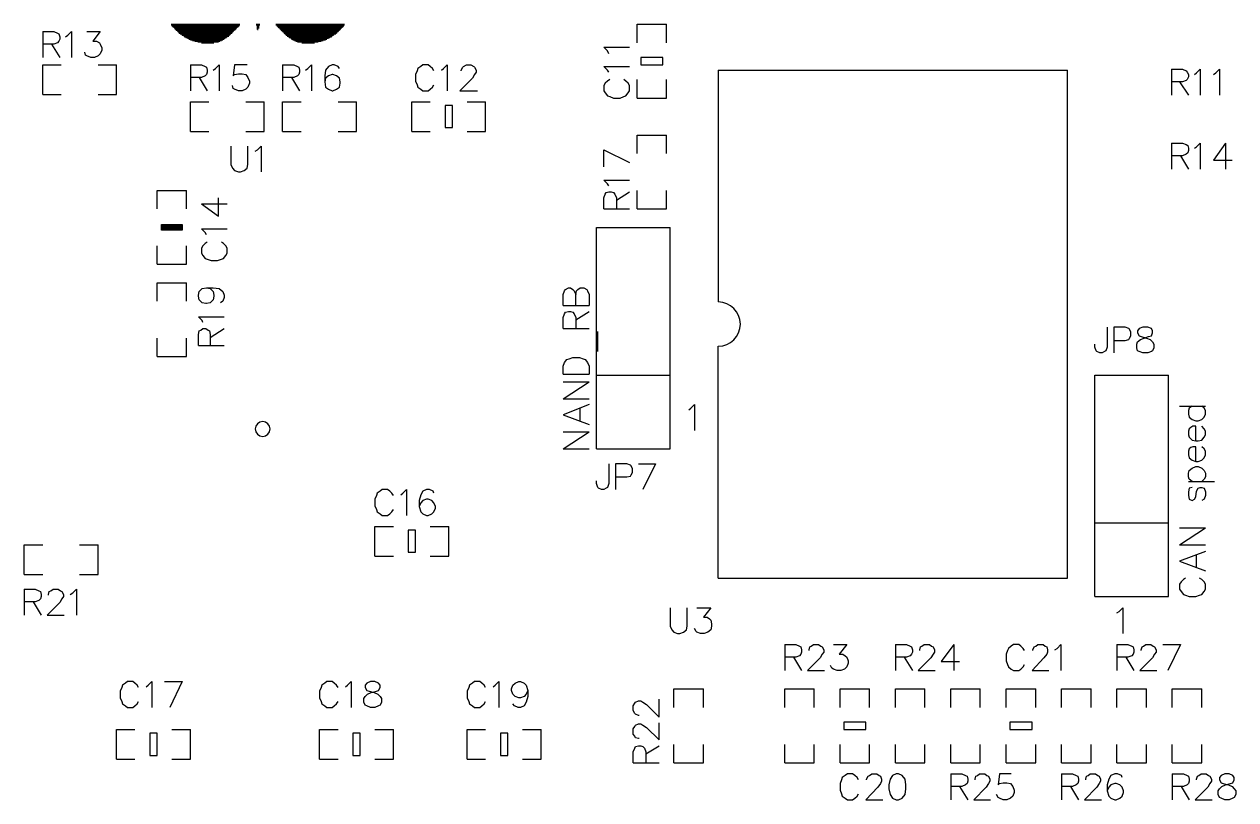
# Model space of a CAD drawing. Extents: x -0.24 to 4.91, y -0.23 to 6.58.
# Drawn here: x 1.5 to 3.141, y 4.475 to 5.525 of the extents above; entities that cross this region are included whole.
import ezdxf

# ---------------------------------------------------------------- set-up
doc = ezdxf.new("R2010")
doc.units = 0
doc.layers.get('0').update_dxf_attribs({"linetype": 'CONTINUOUS'})
doc.layers.add('mb672d', color=1, linetype='CONTINUOUS')

# ---------------------------------------------------------------- blocks, each defined once
blk = doc.blocks.new('D99')
blk.add_lwpolyline([(-0.005, -0.015), (0.005, -0.015), (0.005, 0.015), (-0.005, 0.015)], close=True)
blk = doc.blocks.new('D100')
blk.add_lwpolyline([(-0.015, -0.005), (0.015, -0.005), (0.015, 0.005), (-0.015, 0.005)], close=True)

msp = doc.modelspace()

# ---------------------------------------------------------------- linework, layer by layer
at = {"layer": 'mb672d', "color": 5}
for points in [[(1.525, 5.515), (1.525, 5.48)], [(1.525, 5.515), (1.54, 5.515), (1.545, 5.513), (1.547, 5.512), (1.548, 5.508), (1.548, 5.505), (1.547, 5.502), (1.545, 5.5), (1.54, 5.498), (1.525, 5.498)], [(1.556, 5.508), (1.559, 5.51), (1.564, 5.515), (1.564, 5.48)], [(1.585, 5.515), (1.603, 5.515), (1.593, 5.502), (1.598, 5.502), (1.602, 5.5), (1.603, 5.498), (1.605, 5.493), (1.605, 5.49), (1.603, 5.485), (1.6, 5.482), (1.595, 5.48), (1.59, 5.48), (1.585, 5.482), (1.583, 5.483), (1.582, 5.487)], [(1.699, 5.525), (1.792, 5.525)], [(1.699, 5.524), (1.792, 5.524)], [(1.7, 5.523), (1.791, 5.523)], [(1.701, 5.522), (1.79, 5.522)], [(1.702, 5.521), (1.789, 5.521)], [(1.703, 5.52), (1.788, 5.52)], [(1.704, 5.519), (1.787, 5.519)], [(1.705, 5.518), (1.786, 5.518)], [(1.706, 5.517), (1.785, 5.517)], [(1.707, 5.516), (1.784, 5.516)], [(1.708, 5.515), (1.783, 5.515)], [(1.709, 5.514), (1.782, 5.514)], [(1.814, 5.525), (1.819, 5.525)], [(1.814, 5.524), (1.819, 5.524)], [(1.815, 5.523), (1.818, 5.523)], [(1.815, 5.522), (1.818, 5.522)], [(1.815, 5.521), (1.818, 5.521)], [(1.815, 5.52), (1.818, 5.52)], [(1.815, 5.519), (1.817, 5.519)], [(1.816, 5.518), (1.817, 5.518)], [(1.841, 5.525), (1.934, 5.525)], [(1.841, 5.524), (1.934, 5.524)], [(1.842, 5.523), (1.933, 5.523)], [(1.843, 5.522), (1.932, 5.522)], [(1.844, 5.521), (1.931, 5.521)], [(1.845, 5.52), (1.93, 5.52)], [(1.846, 5.519), (1.929, 5.519)], [(1.847, 5.518), (1.928, 5.518)], [(1.848, 5.517), (1.927, 5.517)], [(1.849, 5.516), (1.926, 5.516)], [(1.85, 5.515), (1.925, 5.515)], [(1.851, 5.514), (1.924, 5.514)], [(2.33, 5.525), (2.37, 5.525)], [(2.33, 5.5), (2.33, 5.525)], [(2.37, 5.5), (2.37, 5.525)], [(1.537, 5.498), (1.548, 5.48)], [(1.71, 5.513), (1.781, 5.513)], [(1.711, 5.512), (1.78, 5.512)], [(1.713, 5.511), (1.779, 5.511)], [(1.714, 5.51), (1.778, 5.51)], [(1.716, 5.509), (1.777, 5.509)], [(1.717, 5.508), (1.775, 5.508)], [(1.719, 5.507), (1.774, 5.507)], [(1.721, 5.506), (1.772, 5.506)], [(1.723, 5.505), (1.771, 5.505)], [(1.725, 5.504), (1.769, 5.504)], [(1.728, 5.503), (1.767, 5.503)], [(1.731, 5.502), (1.765, 5.502)], [(1.735, 5.501), (1.763, 5.501)], [(1.74, 5.5), (1.757, 5.5)], [(1.852, 5.513), (1.923, 5.513)], [(1.853, 5.512), (1.922, 5.512)], [(1.854, 5.511), (1.92, 5.511)], [(1.855, 5.51), (1.919, 5.51)], [(1.856, 5.509), (1.917, 5.509)], [(1.858, 5.508), (1.916, 5.508)], [(1.859, 5.507), (1.914, 5.507)], [(1.861, 5.506), (1.912, 5.506)], [(1.862, 5.505), (1.91, 5.505)], [(1.864, 5.504), (1.908, 5.504)], [(1.866, 5.503), (1.905, 5.503)], [(1.868, 5.502), (1.902, 5.502)], [(1.87, 5.501), (1.898, 5.501)], [(1.876, 5.5), (1.893, 5.5)], [(2.292, 5.485), (2.29, 5.489), (2.285, 5.494), (2.32, 5.494)], [(1.525, 5.43), (1.525, 5.47), (1.55, 5.47)], [(1.6, 5.47), (1.625, 5.47)], [(1.625, 5.43), (1.625, 5.47)], [(1.725, 5.47), (1.725, 5.435)], [(1.725, 5.47), (1.74, 5.47), (1.745, 5.468), (1.747, 5.467), (1.748, 5.463), (1.748, 5.46), (1.747, 5.457), (1.745, 5.455), (1.74, 5.453), (1.725, 5.453)], [(1.756, 5.463), (1.759, 5.465), (1.764, 5.47), (1.764, 5.435)], [(1.802, 5.47), (1.785, 5.47), (1.783, 5.455), (1.785, 5.457), (1.79, 5.458), (1.795, 5.458), (1.8, 5.457), (1.803, 5.453), (1.805, 5.448), (1.805, 5.445), (1.803, 5.44), (1.8, 5.437), (1.795, 5.435), (1.79, 5.435), (1.785, 5.437), (1.783, 5.438), (1.782, 5.442)], [(1.85, 5.47), (1.85, 5.435)], [(1.85, 5.47), (1.865, 5.47), (1.87, 5.468), (1.872, 5.467), (1.873, 5.463), (1.873, 5.46), (1.872, 5.457), (1.87, 5.455), (1.865, 5.453), (1.85, 5.453)], [(1.881, 5.463), (1.884, 5.465), (1.889, 5.47), (1.889, 5.435)], [(1.927, 5.465), (1.925, 5.468), (1.92, 5.47), (1.917, 5.47), (1.912, 5.468), (1.908, 5.463), (1.907, 5.455), (1.907, 5.447), (1.908, 5.44), (1.912, 5.437), (1.917, 5.435), (1.918, 5.435), (1.923, 5.437), (1.927, 5.44), (1.928, 5.445), (1.928, 5.447), (1.927, 5.452), (1.923, 5.455), (1.918, 5.457), (1.917, 5.457), (1.912, 5.455), (1.908, 5.452), (1.907, 5.447)], [(2.055, 5.462), (2.053, 5.465), (2.05, 5.468), (2.047, 5.47), (2.04, 5.47), (2.037, 5.468), (2.033, 5.465), (2.032, 5.462), (2.03, 5.457), (2.03, 5.448), (2.032, 5.443), (2.033, 5.44), (2.037, 5.437), (2.04, 5.435), (2.047, 5.435), (2.05, 5.437), (2.053, 5.44), (2.055, 5.443)], [(2.065, 5.463), (2.068, 5.465), (2.073, 5.47), (2.073, 5.435)], [(2.092, 5.462), (2.092, 5.463), (2.094, 5.467), (2.095, 5.468), (2.099, 5.47), (2.105, 5.47), (2.109, 5.468), (2.11, 5.467), (2.112, 5.463), (2.112, 5.46), (2.11, 5.457), (2.107, 5.452), (2.09, 5.435), (2.114, 5.435)], [(2.292, 5.46), (2.29, 5.463), (2.285, 5.468), (2.32, 5.468)], [(1.737, 5.453), (1.748, 5.435)], [(1.862, 5.453), (1.873, 5.435)], [(2.293, 5.45), (2.29, 5.448), (2.287, 5.445), (2.285, 5.442), (2.285, 5.435), (2.287, 5.432), (2.29, 5.428), (2.293, 5.427), (2.298, 5.425), (2.307, 5.425), (2.312, 5.427), (2.315, 5.428), (2.318, 5.432), (2.32, 5.435), (2.32, 5.442), (2.318, 5.445), (2.315, 5.448), (2.312, 5.45)], [(2.33, 5.425), (2.33, 5.45)], [(2.33, 5.425), (2.37, 5.425), (2.37, 5.45)], [(2.44, 5.463), (2.44, 5.149)], [(2.44, 5.463), (2.913, 5.463)], [(2.913, 4.775), (2.913, 5.463)], [(3.054, 5.464), (3.054, 5.429)], [(3.054, 5.464), (3.069, 5.464), (3.074, 5.462), (3.075, 5.46), (3.077, 5.457), (3.077, 5.454), (3.075, 5.45), (3.074, 5.449), (3.069, 5.447), (3.054, 5.447)], [(3.085, 5.457), (3.088, 5.459), (3.093, 5.464), (3.093, 5.429)], [(3.111, 5.457), (3.114, 5.459), (3.119, 5.464), (3.119, 5.429)], [(3.065, 5.447), (3.077, 5.429)], [(1.525, 5.43), (1.55, 5.43)], [(1.6, 5.43), (1.625, 5.43)], [(1.725, 5.38), (1.725, 5.42), (1.75, 5.42)], [(1.8, 5.42), (1.825, 5.42)], [(1.825, 5.38), (1.825, 5.42)], [(1.85, 5.42), (1.875, 5.42)], [(1.85, 5.38), (1.85, 5.42)], [(1.925, 5.38), (1.95, 5.38), (1.95, 5.42)], [(1.925, 5.42), (1.95, 5.42)], [(2.025, 5.38), (2.025, 5.42), (2.05, 5.42)], [(2.1, 5.42), (2.125, 5.42)], [(2.125, 5.38), (2.125, 5.42)], [(1.725, 5.38), (1.75, 5.38)], [(1.8, 5.38), (1.825, 5.38)], [(1.85, 5.38), (1.875, 5.38)], [(2.025, 5.38), (2.05, 5.38)], [(2.1, 5.38), (2.125, 5.38)], [(2.33, 5.375), (2.37, 5.375)], [(2.33, 5.35), (2.33, 5.375)], [(2.37, 5.35), (2.37, 5.375)], [(1.78, 5.36), (1.78, 5.335), (1.782, 5.33), (1.785, 5.327), (1.79, 5.325), (1.793, 5.325), (1.798, 5.327), (1.802, 5.33), (1.803, 5.335), (1.803, 5.36)], [(1.813, 5.353), (1.816, 5.355), (1.821, 5.36), (1.821, 5.325)], [(2.285, 5.355), (2.32, 5.338)], [(2.285, 5.332), (2.285, 5.355)], [(3.054, 5.364), (3.054, 5.329)], [(3.054, 5.364), (3.069, 5.364), (3.074, 5.362), (3.076, 5.361), (3.077, 5.357), (3.077, 5.354), (3.076, 5.351), (3.074, 5.349), (3.069, 5.347), (3.054, 5.347)], [(3.085, 5.357), (3.088, 5.359), (3.093, 5.364), (3.093, 5.329)], [(3.127, 5.364), (3.111, 5.341), (3.136, 5.341)], [(3.127, 5.364), (3.127, 5.329)], [(3.066, 5.347), (3.077, 5.329)], [(2.292, 5.306), (2.29, 5.309), (2.285, 5.314), (2.32, 5.314)], [(1.68, 5.3), (1.72, 5.3)], [(1.68, 5.275), (1.68, 5.3)], [(1.72, 5.275), (1.72, 5.3)], [(1.74, 5.282), (1.763, 5.265), (1.763, 5.29)], [(2.285, 5.275), (2.285, 5.29), (2.287, 5.295), (2.288, 5.297), (2.292, 5.298), (2.295, 5.298), (2.298, 5.297), (2.3, 5.295), (2.302, 5.29), (2.302, 5.275)], [(2.302, 5.287), (2.32, 5.298)], [(2.33, 5.275), (2.33, 5.3)], [(2.33, 5.275), (2.37, 5.275), (2.37, 5.3)], [(1.74, 5.282), (1.775, 5.282)], [(2.285, 5.275), (2.32, 5.275)], [(1.686, 5.246), (1.686, 5.254), (1.714, 5.254), (1.714, 5.246), (1.686, 5.246)], [(1.686, 5.246), (1.686, 5.254), (1.714, 5.254), (1.714, 5.246), (1.686, 5.246)], [(1.687, 5.247), (1.687, 5.253), (1.713, 5.253), (1.713, 5.247), (1.687, 5.247)], [(1.688, 5.248), (1.688, 5.252), (1.712, 5.252), (1.712, 5.248), (1.688, 5.248)], [(1.689, 5.249), (1.689, 5.251), (1.711, 5.251), (1.711, 5.249), (1.689, 5.249)], [(1.69, 5.25), (1.69, 5.25), (1.71, 5.25), (1.71, 5.25), (1.69, 5.25)], [(1.691, 5.249), (1.709, 5.251)], [(1.747, 5.24), (1.745, 5.243), (1.74, 5.248), (1.775, 5.248)], [(2.275, 4.95), (2.275, 5.25), (2.375, 5.25)], [(2.375, 4.95), (2.375, 5.25)], [(1.68, 5.2), (1.68, 5.225)], [(1.68, 5.2), (1.72, 5.2), (1.72, 5.225)], [(1.748, 5.23), (1.745, 5.228), (1.742, 5.225), (1.74, 5.222), (1.74, 5.215), (1.742, 5.212), (1.745, 5.208), (1.748, 5.207), (1.753, 5.205), (1.762, 5.205), (1.767, 5.207), (1.77, 5.208), (1.773, 5.212), (1.775, 5.215), (1.775, 5.222), (1.773, 5.225), (1.77, 5.228), (1.767, 5.23)], [(1.68, 5.15), (1.68, 5.175), (1.72, 5.175)], [(1.72, 5.15), (1.72, 5.175)], [(1.747, 5.168), (1.752, 5.167), (1.756, 5.163), (1.757, 5.158), (1.757, 5.157), (1.756, 5.152), (1.752, 5.148), (1.747, 5.147), (1.746, 5.147), (1.741, 5.148), (1.737, 5.152), (1.736, 5.157), (1.736, 5.158), (1.737, 5.163), (1.741, 5.167), (1.747, 5.168), (1.756, 5.168), (1.764, 5.167), (1.769, 5.163), (1.771, 5.158), (1.771, 5.155), (1.769, 5.15), (1.766, 5.148)], [(2.23, 5.144), (2.23, 5.159), (2.232, 5.164), (2.233, 5.166), (2.237, 5.168), (2.24, 5.168), (2.243, 5.166), (2.245, 5.164), (2.247, 5.159)], [(2.247, 5.144), (2.247, 5.159), (2.248, 5.164), (2.25, 5.166), (2.253, 5.168), (2.258, 5.168), (2.262, 5.166), (2.263, 5.164), (2.265, 5.159), (2.265, 5.144)], [(2.23, 5.144), (2.265, 5.144)], [(1.742, 5.121), (1.741, 5.124), (1.736, 5.129), (1.771, 5.129)], [(2.23, 5.113), (2.23, 5.128), (2.232, 5.133), (2.233, 5.135), (2.237, 5.136), (2.24, 5.136), (2.243, 5.135), (2.245, 5.133), (2.247, 5.128), (2.247, 5.113)], [(2.247, 5.125), (2.265, 5.136)], [(1.736, 5.09), (1.736, 5.105), (1.737, 5.11), (1.739, 5.111), (1.742, 5.113), (1.746, 5.113), (1.749, 5.111), (1.751, 5.11), (1.752, 5.105), (1.752, 5.09)], [(1.752, 5.101), (1.771, 5.113)], [(2.23, 5.113), (2.265, 5.113)], [(2.277, 5.082), (2.277, 5.109)], [(2.967, 5.115), (2.967, 5.088), (2.965, 5.083), (2.963, 5.082), (2.96, 5.08), (2.957, 5.08), (2.953, 5.082), (2.952, 5.083), (2.95, 5.088), (2.95, 5.092)], [(2.976, 5.097), (2.991, 5.097), (2.996, 5.098), (2.997, 5.1), (2.999, 5.103), (2.999, 5.108), (2.997, 5.112), (2.996, 5.113), (2.991, 5.115), (2.976, 5.115), (2.976, 5.08)], [(3.015, 5.115), (3.01, 5.113), (3.008, 5.11), (3.008, 5.107), (3.01, 5.103), (3.013, 5.102), (3.02, 5.1), (3.025, 5.098), (3.028, 5.095), (3.03, 5.092), (3.03, 5.087), (3.028, 5.083), (3.027, 5.082), (3.022, 5.08), (3.015, 5.08), (3.01, 5.082), (3.008, 5.083), (3.007, 5.087), (3.007, 5.092), (3.008, 5.095), (3.012, 5.098), (3.017, 5.1), (3.023, 5.102), (3.027, 5.103), (3.028, 5.107), (3.028, 5.11), (3.027, 5.113), (3.022, 5.115), (3.015, 5.115)], [(1.68, 5.075), (1.68, 5.1)], [(1.72, 5.075), (1.72, 5.1)], [(1.736, 5.09), (1.771, 5.09)], [(2.44, 4.775), (2.44, 5.089)], [(1.68, 5.075), (1.72, 5.075)], [(2.23, 5.051), (2.23, 5.062), (2.232, 5.067), (2.235, 5.071), (2.238, 5.072), (2.243, 5.074), (2.252, 5.074), (2.257, 5.072), (2.26, 5.071), (2.263, 5.067), (2.265, 5.062), (2.265, 5.051)], [(2.23, 5.051), (2.265, 5.051)], [(2.23, 5.018), (2.265, 5.041)], [(2.23, 5.041), (2.265, 5.041)], [(2.275, 5.05), (2.375, 5.05)], [(2.95, 5.05), (3.05, 5.05)], [(2.95, 4.75), (2.95, 5.05)], [(3.05, 4.75), (3.05, 5.05)], [(2.23, 5.018), (2.265, 5.018)], [(2.265, 5.01), (2.23, 4.996), (2.265, 4.983)], [(2.4, 5.003), (2.403, 5.005), (2.408, 5.01), (2.408, 4.975)], [(3.065, 5.008), (3.1, 5.008)], [(3.082, 5.008), (3.078, 5.005), (3.077, 5.002), (3.077, 4.997), (3.078, 4.993), (3.082, 4.99), (3.087, 4.988), (3.09, 4.988), (3.095, 4.99), (3.098, 4.993), (3.1, 4.997), (3.1, 5.002), (3.098, 5.005), (3.095, 5.008)], [(2.253, 4.988), (2.253, 5.005)], [(2.23, 4.95), (2.265, 4.973)], [(2.23, 4.973), (2.265, 4.973)], [(3.087, 4.961), (3.087, 4.981), (3.083, 4.981), (3.08, 4.979), (3.078, 4.977), (3.077, 4.974), (3.077, 4.969), (3.078, 4.966), (3.082, 4.962), (3.087, 4.961), (3.09, 4.961), (3.095, 4.962), (3.098, 4.966), (3.1, 4.969), (3.1, 4.974), (3.098, 4.977), (3.095, 4.981)], [(2.23, 4.95), (2.265, 4.95)], [(2.275, 4.95), (2.375, 4.95)], [(3.087, 4.933), (3.087, 4.953), (3.083, 4.953), (3.08, 4.952), (3.078, 4.95), (3.077, 4.947), (3.077, 4.942), (3.078, 4.938), (3.082, 4.935), (3.087, 4.933), (3.09, 4.933), (3.095, 4.935), (3.098, 4.938), (3.1, 4.942), (3.1, 4.947), (3.098, 4.95), (3.095, 4.953)], [(2.292, 4.93), (2.292, 4.903), (2.29, 4.898), (2.288, 4.897), (2.285, 4.895), (2.282, 4.895), (2.278, 4.897), (2.277, 4.898), (2.275, 4.903), (2.275, 4.907)], [(2.301, 4.912), (2.316, 4.912), (2.321, 4.913), (2.322, 4.915), (2.324, 4.918), (2.324, 4.923), (2.322, 4.927), (2.321, 4.928), (2.316, 4.93), (2.301, 4.93), (2.301, 4.895)], [(2.332, 4.93), (2.355, 4.93)], [(2.355, 4.93), (2.338, 4.895)], [(3.082, 4.906), (3.078, 4.909), (3.077, 4.912), (3.077, 4.917), (3.078, 4.921), (3.082, 4.924), (3.087, 4.926), (3.09, 4.926), (3.095, 4.924), (3.098, 4.921), (3.1, 4.917), (3.1, 4.912), (3.098, 4.909), (3.095, 4.906)], [(2, 4.887), (1.998, 4.89), (1.995, 4.893), (1.992, 4.895), (1.985, 4.895), (1.982, 4.893), (1.978, 4.89), (1.977, 4.887), (1.975, 4.882), (1.975, 4.873), (1.977, 4.868), (1.978, 4.865), (1.982, 4.862), (1.985, 4.86), (1.992, 4.86), (1.995, 4.862), (1.998, 4.865), (2, 4.868)], [(2.01, 4.888), (2.013, 4.89), (2.018, 4.895), (2.018, 4.86)], [(2.055, 4.89), (2.054, 4.893), (2.049, 4.895), (2.045, 4.895), (2.04, 4.893), (2.037, 4.888), (2.035, 4.88), (2.035, 4.872), (2.037, 4.865), (2.04, 4.862), (2.045, 4.86), (2.047, 4.86), (2.052, 4.862), (2.055, 4.865), (2.057, 4.87), (2.057, 4.872), (2.055, 4.877), (2.052, 4.88), (2.047, 4.882), (2.045, 4.882), (2.04, 4.88), (2.037, 4.877), (2.035, 4.872)], [(3.077, 4.906), (3.112, 4.906)], [(3.082, 4.898), (3.078, 4.897), (3.077, 4.892), (3.077, 4.887), (3.078, 4.882), (3.082, 4.88), (3.085, 4.882), (3.087, 4.885), (3.088, 4.893), (3.09, 4.897), (3.093, 4.898), (3.095, 4.898), (3.098, 4.897), (3.1, 4.892), (3.1, 4.887), (3.098, 4.882), (3.095, 4.88)], [(1.975, 4.805), (1.975, 4.845), (2, 4.845)], [(2.05, 4.845), (2.075, 4.845)], [(2.075, 4.805), (2.075, 4.845)], [(2.95, 4.85), (3.05, 4.85)], [(3.065, 4.82), (3.1, 4.843)], [(3.065, 4.843), (3.1, 4.843)], [(1.5, 4.78), (1.5, 4.82), (1.525, 4.82)], [(1.575, 4.82), (1.6, 4.82)], [(1.6, 4.78), (1.6, 4.82)], [(3.065, 4.82), (3.1, 4.82)], [(3.1, 4.811), (3.065, 4.798), (3.1, 4.785)], [(1.975, 4.805), (2, 4.805)], [(2.05, 4.805), (2.075, 4.805)], [(3.088, 4.79), (3.088, 4.806)], [(1.5, 4.78), (1.525, 4.78)], [(1.575, 4.78), (1.6, 4.78)], [(1.5, 4.76), (1.5, 4.725)], [(1.5, 4.76), (1.515, 4.76), (1.52, 4.758), (1.522, 4.757), (1.523, 4.753), (1.523, 4.75), (1.522, 4.747), (1.52, 4.745), (1.515, 4.743), (1.5, 4.743)], [(1.533, 4.752), (1.533, 4.753), (1.534, 4.757), (1.536, 4.758), (1.539, 4.76), (1.546, 4.76), (1.549, 4.758), (1.551, 4.757), (1.553, 4.753), (1.553, 4.75), (1.551, 4.747), (1.548, 4.742), (1.531, 4.725), (1.554, 4.725)], [(1.562, 4.753), (1.566, 4.755), (1.571, 4.76), (1.571, 4.725)], [(2.44, 4.775), (2.913, 4.775)], [(3.073, 4.775), (3.07, 4.773), (3.067, 4.77), (3.065, 4.767), (3.065, 4.76), (3.067, 4.757), (3.07, 4.753), (3.073, 4.752), (3.078, 4.75), (3.087, 4.75), (3.092, 4.752), (3.095, 4.753), (3.098, 4.757), (3.1, 4.76), (3.1, 4.767), (3.098, 4.77), (3.095, 4.773), (3.092, 4.775)], [(1.512, 4.743), (1.523, 4.725)], [(2.95, 4.75), (3.05, 4.75)], [(2.375, 4.735), (2.375, 4.71), (2.377, 4.705), (2.38, 4.702), (2.385, 4.7), (2.388, 4.7), (2.393, 4.702), (2.397, 4.705), (2.398, 4.71), (2.398, 4.735)], [(2.411, 4.735), (2.43, 4.735), (2.42, 4.722), (2.425, 4.722), (2.428, 4.72), (2.43, 4.718), (2.431, 4.713), (2.431, 4.71), (2.43, 4.705), (2.426, 4.702), (2.421, 4.7), (2.416, 4.7), (2.411, 4.702), (2.41, 4.703), (2.408, 4.707)], [(2.98, 4.728), (2.983, 4.73), (2.988, 4.735), (2.988, 4.7)], [(2.53, 4.685), (2.53, 4.65)], [(2.53, 4.685), (2.545, 4.685), (2.55, 4.683), (2.552, 4.682), (2.553, 4.678), (2.553, 4.675), (2.552, 4.672), (2.55, 4.67), (2.545, 4.668), (2.53, 4.668)], [(2.563, 4.677), (2.563, 4.678), (2.564, 4.682), (2.566, 4.683), (2.569, 4.685), (2.576, 4.685), (2.579, 4.683), (2.581, 4.682), (2.583, 4.678), (2.583, 4.675), (2.581, 4.672), (2.578, 4.667), (2.561, 4.65), (2.584, 4.65)], [(2.596, 4.685), (2.614, 4.685), (2.604, 4.672), (2.609, 4.672), (2.612, 4.67), (2.614, 4.668), (2.616, 4.663), (2.616, 4.66), (2.614, 4.655), (2.611, 4.652), (2.606, 4.65), (2.601, 4.65), (2.596, 4.652), (2.594, 4.653), (2.592, 4.657)], [(2.68, 4.685), (2.68, 4.65)], [(2.68, 4.685), (2.695, 4.685), (2.7, 4.683), (2.702, 4.682), (2.703, 4.678), (2.703, 4.675), (2.702, 4.672), (2.7, 4.67), (2.695, 4.668), (2.68, 4.668)], [(2.713, 4.677), (2.713, 4.678), (2.714, 4.682), (2.716, 4.683), (2.719, 4.685), (2.726, 4.685), (2.729, 4.683), (2.731, 4.682), (2.733, 4.678), (2.733, 4.675), (2.731, 4.672), (2.728, 4.667), (2.711, 4.65), (2.734, 4.65)], [(2.759, 4.685), (2.742, 4.662), (2.767, 4.662)], [(2.759, 4.685), (2.759, 4.65)], [(2.855, 4.677), (2.853, 4.68), (2.85, 4.683), (2.847, 4.685), (2.84, 4.685), (2.837, 4.683), (2.833, 4.68), (2.832, 4.677), (2.83, 4.672), (2.83, 4.663), (2.832, 4.658), (2.833, 4.655), (2.837, 4.652), (2.84, 4.65), (2.847, 4.65), (2.85, 4.652), (2.853, 4.655), (2.855, 4.658)], [(2.866, 4.677), (2.866, 4.678), (2.868, 4.682), (2.87, 4.683), (2.873, 4.685), (2.88, 4.685), (2.883, 4.683), (2.885, 4.682), (2.886, 4.678), (2.886, 4.675), (2.885, 4.672), (2.881, 4.667), (2.865, 4.65), (2.888, 4.65)], [(2.896, 4.678), (2.899, 4.68), (2.904, 4.685), (2.904, 4.65)], [(2.98, 4.685), (2.98, 4.65)], [(2.98, 4.685), (2.995, 4.685), (3, 4.683), (3.002, 4.682), (3.003, 4.678), (3.003, 4.675), (3.002, 4.672), (3, 4.67), (2.995, 4.668), (2.98, 4.668)], [(3.013, 4.677), (3.013, 4.678), (3.014, 4.682), (3.016, 4.683), (3.019, 4.685), (3.026, 4.685), (3.029, 4.683), (3.031, 4.682), (3.033, 4.678), (3.033, 4.675), (3.031, 4.672), (3.028, 4.667), (3.011, 4.65), (3.034, 4.65)], [(3.042, 4.685), (3.066, 4.685)], [(3.066, 4.685), (3.049, 4.65)], [(2.542, 4.668), (2.553, 4.65)], [(2.692, 4.668), (2.703, 4.65)], [(2.992, 4.668), (3.003, 4.65)], [(1.655, 4.627), (1.653, 4.63), (1.65, 4.633), (1.647, 4.635), (1.64, 4.635), (1.637, 4.633), (1.633, 4.63), (1.632, 4.627), (1.63, 4.622), (1.63, 4.613), (1.632, 4.608), (1.633, 4.605), (1.637, 4.602), (1.64, 4.6), (1.647, 4.6), (1.65, 4.602), (1.653, 4.605), (1.655, 4.608)], [(1.665, 4.628), (1.668, 4.63), (1.673, 4.635), (1.673, 4.6)], [(1.69, 4.635), (1.714, 4.635)], [(1.714, 4.635), (1.697, 4.6)], [(1.925, 4.627), (1.923, 4.63), (1.92, 4.633), (1.917, 4.635), (1.91, 4.635), (1.907, 4.633), (1.903, 4.63), (1.902, 4.627), (1.9, 4.622), (1.9, 4.613), (1.902, 4.608), (1.903, 4.605), (1.907, 4.602), (1.91, 4.6), (1.917, 4.6), (1.92, 4.602), (1.923, 4.605), (1.925, 4.608)], [(1.935, 4.628), (1.938, 4.63), (1.943, 4.635), (1.943, 4.6)], [(1.969, 4.635), (1.964, 4.633), (1.962, 4.63), (1.962, 4.627), (1.964, 4.623), (1.967, 4.622), (1.974, 4.62), (1.979, 4.618), (1.982, 4.615), (1.984, 4.612), (1.984, 4.607), (1.982, 4.603), (1.98, 4.602), (1.975, 4.6), (1.969, 4.6), (1.964, 4.602), (1.962, 4.603), (1.96, 4.607), (1.96, 4.612), (1.962, 4.615), (1.965, 4.618), (1.97, 4.62), (1.977, 4.622), (1.98, 4.623), (1.982, 4.627), (1.982, 4.63), (1.98, 4.633), (1.975, 4.635), (1.969, 4.635)], [(2.125, 4.627), (2.123, 4.63), (2.12, 4.633), (2.117, 4.635), (2.11, 4.635), (2.107, 4.633), (2.103, 4.63), (2.102, 4.627), (2.1, 4.622), (2.1, 4.613), (2.102, 4.608), (2.103, 4.605), (2.107, 4.602), (2.11, 4.6), (2.117, 4.6), (2.12, 4.602), (2.123, 4.605), (2.125, 4.608)], [(2.135, 4.628), (2.138, 4.63), (2.143, 4.635), (2.143, 4.6)], [(2.182, 4.623), (2.18, 4.618), (2.177, 4.615), (2.172, 4.613), (2.17, 4.613), (2.165, 4.615), (2.162, 4.618), (2.16, 4.623), (2.16, 4.625), (2.162, 4.63), (2.165, 4.633), (2.17, 4.635), (2.172, 4.635), (2.177, 4.633), (2.18, 4.63), (2.182, 4.623), (2.182, 4.615), (2.18, 4.607), (2.177, 4.602), (2.172, 4.6), (2.169, 4.6), (2.164, 4.602), (2.162, 4.605)], [(2.38, 4.625), (2.42, 4.625)], [(2.38, 4.6), (2.38, 4.625)], [(2.42, 4.6), (2.42, 4.625)], [(2.53, 4.625), (2.57, 4.625)], [(2.53, 4.6), (2.53, 4.625)], [(2.57, 4.6), (2.57, 4.625)], [(2.605, 4.6), (2.605, 4.625), (2.645, 4.625)], [(2.645, 4.6), (2.645, 4.625)], [(2.68, 4.625), (2.72, 4.625)], [(2.68, 4.6), (2.68, 4.625)], [(2.72, 4.6), (2.72, 4.625)], [(2.755, 4.6), (2.755, 4.625), (2.795, 4.625)], [(2.795, 4.6), (2.795, 4.625)], [(2.83, 4.6), (2.83, 4.625), (2.87, 4.625)], [(2.87, 4.6), (2.87, 4.625)], [(2.905, 4.6), (2.905, 4.625), (2.945, 4.625)], [(2.945, 4.6), (2.945, 4.625)], [(2.98, 4.6), (2.98, 4.625), (3.02, 4.625)], [(3.02, 4.6), (3.02, 4.625)], [(3.055, 4.6), (3.055, 4.625), (3.095, 4.625)], [(3.095, 4.6), (3.095, 4.625)], [(2.333, 4.589), (2.332, 4.589), (2.328, 4.591), (2.327, 4.592), (2.325, 4.596), (2.325, 4.602), (2.327, 4.606), (2.328, 4.607), (2.332, 4.609), (2.335, 4.609), (2.338, 4.607), (2.343, 4.604), (2.36, 4.587), (2.36, 4.611)], [(2.333, 4.558), (2.332, 4.558), (2.328, 4.559), (2.327, 4.561), (2.325, 4.564), (2.325, 4.571), (2.327, 4.574), (2.328, 4.576), (2.332, 4.578), (2.335, 4.578), (2.338, 4.576), (2.343, 4.573), (2.36, 4.556), (2.36, 4.579)], [(1.625, 4.53), (1.625, 4.57), (1.65, 4.57)], [(1.7, 4.57), (1.725, 4.57)], [(1.725, 4.53), (1.725, 4.57)], [(1.9, 4.53), (1.9, 4.57), (1.925, 4.57)], [(1.975, 4.57), (2, 4.57)], [(2, 4.53), (2, 4.57)], [(2.1, 4.53), (2.1, 4.57), (2.125, 4.57)], [(2.175, 4.57), (2.2, 4.57)], [(2.2, 4.53), (2.2, 4.57)], [(2.325, 4.525), (2.325, 4.54), (2.327, 4.545), (2.328, 4.547), (2.332, 4.548), (2.335, 4.548), (2.338, 4.547), (2.34, 4.545), (2.342, 4.54), (2.342, 4.525)], [(2.342, 4.537), (2.36, 4.548)], [(2.38, 4.525), (2.38, 4.55)], [(2.38, 4.525), (2.42, 4.525), (2.42, 4.55)], [(2.53, 4.525), (2.53, 4.55)], [(2.53, 4.525), (2.57, 4.525), (2.57, 4.55)], [(2.605, 4.525), (2.605, 4.55)], [(2.645, 4.525), (2.645, 4.55)], [(2.68, 4.525), (2.68, 4.55)], [(2.68, 4.525), (2.72, 4.525), (2.72, 4.55)], [(2.755, 4.525), (2.755, 4.55)], [(2.795, 4.525), (2.795, 4.55)], [(2.83, 4.525), (2.83, 4.55)], [(2.87, 4.525), (2.87, 4.55)], [(2.905, 4.525), (2.905, 4.55)], [(2.945, 4.525), (2.945, 4.55)], [(2.98, 4.525), (2.98, 4.55)], [(3.02, 4.525), (3.02, 4.55)], [(3.055, 4.525), (3.055, 4.55)], [(3.095, 4.525), (3.095, 4.55)], [(1.625, 4.53), (1.65, 4.53)], [(1.7, 4.53), (1.725, 4.53)], [(1.9, 4.53), (1.925, 4.53)], [(1.975, 4.53), (2, 4.53)], [(2.1, 4.53), (2.125, 4.53)], [(2.175, 4.53), (2.2, 4.53)], [(2.325, 4.525), (2.36, 4.525)], [(2.605, 4.525), (2.645, 4.525)], [(2.755, 4.525), (2.795, 4.525)], [(2.83, 4.525), (2.87, 4.525)], [(2.905, 4.525), (2.945, 4.525)], [(2.98, 4.525), (3.02, 4.525)], [(3.055, 4.525), (3.095, 4.525)], [(2.63, 4.502), (2.628, 4.505), (2.625, 4.508), (2.622, 4.51), (2.615, 4.51), (2.612, 4.508), (2.608, 4.505), (2.607, 4.502), (2.605, 4.497), (2.605, 4.488), (2.607, 4.483), (2.608, 4.48), (2.612, 4.477), (2.615, 4.475), (2.622, 4.475), (2.625, 4.477), (2.628, 4.48), (2.63, 4.483)], [(2.641, 4.502), (2.641, 4.503), (2.643, 4.507), (2.645, 4.508), (2.648, 4.51), (2.655, 4.51), (2.658, 4.508), (2.66, 4.507), (2.661, 4.503), (2.661, 4.5), (2.66, 4.497), (2.656, 4.492), (2.64, 4.475), (2.663, 4.475)], [(2.681, 4.51), (2.676, 4.508), (2.673, 4.503), (2.671, 4.495), (2.671, 4.49), (2.673, 4.482), (2.676, 4.477), (2.681, 4.475), (2.684, 4.475), (2.689, 4.477), (2.693, 4.482), (2.694, 4.49), (2.694, 4.495), (2.693, 4.503), (2.689, 4.508), (2.684, 4.51), (2.681, 4.51)], [(2.755, 4.51), (2.755, 4.475)], [(2.755, 4.51), (2.77, 4.51), (2.775, 4.508), (2.777, 4.507), (2.778, 4.503), (2.778, 4.5), (2.777, 4.497), (2.775, 4.495), (2.77, 4.493), (2.755, 4.493)], [(2.788, 4.502), (2.788, 4.503), (2.789, 4.507), (2.791, 4.508), (2.794, 4.51), (2.801, 4.51), (2.804, 4.508), (2.806, 4.507), (2.808, 4.503), (2.808, 4.5), (2.806, 4.497), (2.803, 4.492), (2.786, 4.475), (2.809, 4.475)], [(2.837, 4.51), (2.821, 4.51), (2.819, 4.495), (2.821, 4.497), (2.826, 4.498), (2.831, 4.498), (2.836, 4.497), (2.839, 4.493), (2.841, 4.488), (2.841, 4.485), (2.839, 4.48), (2.836, 4.477), (2.831, 4.475), (2.826, 4.475), (2.821, 4.477), (2.819, 4.478), (2.817, 4.482)], [(2.905, 4.51), (2.905, 4.475)], [(2.905, 4.51), (2.92, 4.51), (2.925, 4.508), (2.927, 4.507), (2.928, 4.503), (2.928, 4.5), (2.927, 4.497), (2.925, 4.495), (2.92, 4.493), (2.905, 4.493)], [(2.938, 4.502), (2.938, 4.503), (2.939, 4.507), (2.941, 4.508), (2.944, 4.51), (2.951, 4.51), (2.954, 4.508), (2.956, 4.507), (2.958, 4.503), (2.958, 4.5), (2.956, 4.497), (2.953, 4.492), (2.936, 4.475), (2.959, 4.475)], [(2.987, 4.505), (2.986, 4.508), (2.981, 4.51), (2.977, 4.51), (2.972, 4.508), (2.969, 4.503), (2.967, 4.495), (2.967, 4.487), (2.969, 4.48), (2.972, 4.477), (2.977, 4.475), (2.979, 4.475), (2.984, 4.477), (2.987, 4.48), (2.989, 4.485), (2.989, 4.487), (2.987, 4.492), (2.984, 4.495), (2.979, 4.497), (2.977, 4.497), (2.972, 4.495), (2.969, 4.492), (2.967, 4.487)], [(3.055, 4.51), (3.055, 4.475)], [(3.055, 4.51), (3.07, 4.51), (3.075, 4.508), (3.077, 4.507), (3.078, 4.503), (3.078, 4.5), (3.077, 4.497), (3.075, 4.495), (3.07, 4.493), (3.055, 4.493)], [(3.088, 4.502), (3.088, 4.503), (3.089, 4.507), (3.091, 4.508), (3.094, 4.51), (3.101, 4.51), (3.104, 4.508), (3.106, 4.507), (3.108, 4.503), (3.108, 4.5), (3.106, 4.497), (3.103, 4.492), (3.086, 4.475), (3.109, 4.475)], [(3.126, 4.51), (3.121, 4.508), (3.119, 4.505), (3.119, 4.502), (3.121, 4.498), (3.124, 4.497), (3.131, 4.495), (3.136, 4.493), (3.139, 4.49), (3.141, 4.487), (3.141, 4.482), (3.139, 4.478), (3.137, 4.477), (3.132, 4.475), (3.126, 4.475), (3.121, 4.477), (3.119, 4.478), (3.117, 4.482), (3.117, 4.487), (3.119, 4.49), (3.122, 4.493), (3.127, 4.495), (3.134, 4.497), (3.137, 4.498), (3.139, 4.502), (3.139, 4.505), (3.137, 4.508), (3.132, 4.51), (3.126, 4.51)], [(2.767, 4.493), (2.778, 4.475)], [(2.917, 4.493), (2.928, 4.475)], [(3.067, 4.493), (3.078, 4.475)]]:
    msp.add_lwpolyline(points, dxfattribs=at)
for points in [[(2.44, 5.089), (2.44, 5.089), (2.44, 5.089, 1), (2.44, 5.149), (2.44, 5.149)], [(1.833, 4.977), (1.833, 4.977), (1.833, 4.977, 1), (1.813, 4.977), (1.813, 4.977), (1.813, 4.977, 1), (1.833, 4.977), (1.833, 4.977)]]:
    msp.add_lwpolyline(points, format="xyb", dxfattribs=at)

# ---------------------------------------------------------------- block references
at = {"layer": 'mb672d'}
for name, p in [('D100', (2.35, 5.475)), ('D99', (2.075, 5.4)), ('D99', (2.025, 4.825)), ('D100', (2.625, 4.575)), ('D100', (2.85, 4.575)), ('D99', (1.675, 4.55)), ('D99', (1.95, 4.55)), ('D99', (2.15, 4.55))]:
    msp.add_blockref(name, p, dxfattribs=at)

doc.saveas('drawing.dxf')
